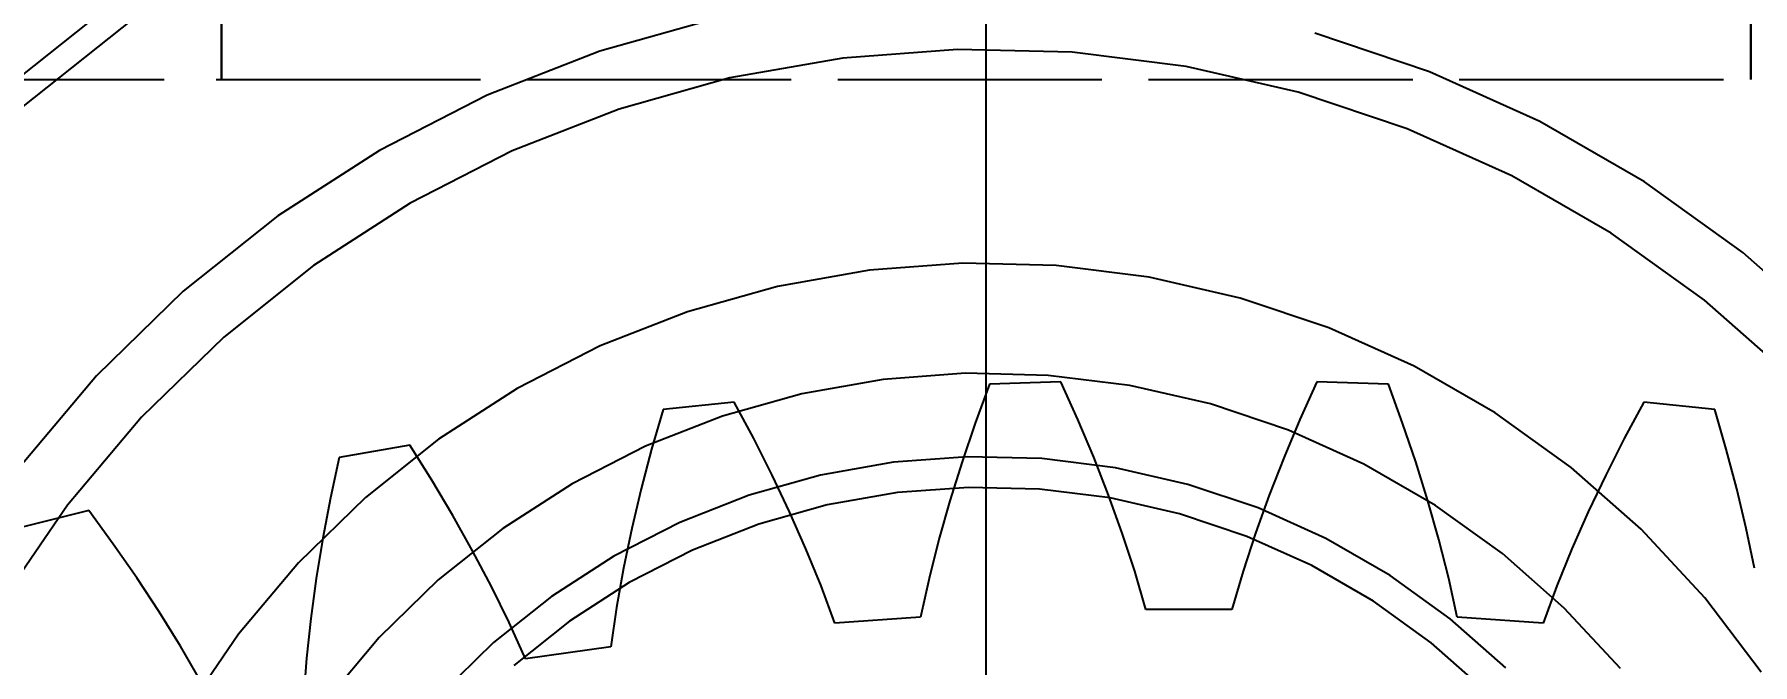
# Model space of a CAD drawing. Header units: millimetres. Extents: x -9 to 234, y -53 to 196.
# Drawn here: x 20.58 to 29.01, y 148.33 to 151.42 of the extents above; entities that cross this region are included whole.
import ezdxf

# ---------------------------------------------------------------- set-up
doc = ezdxf.new("R2010")
doc.units = ezdxf.units.MM
doc.linetypes.add('DASHED', pattern=[1.524, 1.27, -0.254])
doc.layers.add('DIMS', color=3, linetype='CONTINUOUS')
doc.layers.add('HIDDEN', color=8, linetype='DASHED')
doc.styles.add('OpenSansCondensed-Light', font='OpenSansCondensed-Light.ttf')
doc.dimstyles.new('EZDXF', dxfattribs={"dimtxt": 0.25, "dimasz": 0.175, "dimexe": 0.375, "dimexo": 0.125, "dimgap": 0.1, "dimtad": 1, "dimlfac": 100, "dimzin": 12, "dimdsep": 46, "dimtxsty": 'OpenSansCondensed-Light', "dimblk": 'ARCHTICK', "dimcen": 2.5, "dimazin": 3, "dimtfac": 0.5, "dimtmove": 2, "dimatfit": 3})

# ---------------------------------------------------------------- blocks, each defined once
blk = doc.blocks.new('_ARCHTICK')
at = {"color": 0, "linetype": 'BYBLOCK', "const_width": 0.15}
blk.add_lwpolyline([(-0.5, -0.5), (0.5, 0.5)], dxfattribs=at)

msp = doc.modelspace()

# ---------------------------------------------------------------- linework, layer by layer
at = {"layer": 'HIDDEN'}
for points in [[(21.5, 158.24), (21.5, 151.2)], [(29, 158.24), (29, 151.2)], [(21.5, 151.2), (21.5, 157.94)], [(29, 151.2), (29, 157.94)], [(21.00369, 151.60625), (20.43672, 151.15411)], [(23.926, 151.50082), (23.355, 151.34017), (22.80284, 151.12346), (22.275, 150.85285), (21.77673, 150.53103), (21.31297, 150.1612), (20.88834, 149.74703), (20.50706, 149.29264)], [(23.926, 151.50082), (23.355, 151.34017), (22.80284, 151.12346), (22.275, 150.85285), (21.77673, 150.53103), (21.31297, 150.1612), (20.88834, 149.74703), (20.50706, 149.29264)], [(21.07623, 151.50536), (20.51895, 151.06094)], [(31.2, 145.7), (31.17043, 146.29243), (31.08203, 146.87897), (30.93566, 147.45379), (30.73278, 148.01119), (30.47542, 148.54561), (30.16612, 149.05175), (29.80796, 149.52459), (29.40451, 149.95941), (28.95976, 150.3519), (28.47815, 150.69815), (27.96445, 150.99474), (27.42378, 151.2387), (26.8615, 151.42761)], [(31.2, 145.7), (31.17043, 146.29243), (31.08203, 146.87897), (30.93566, 147.45379), (30.73278, 148.01119), (30.47542, 148.54561), (30.16612, 149.05175), (29.80796, 149.52459), (29.40451, 149.95941), (28.95976, 150.3519), (28.47815, 150.69815), (27.96445, 150.99474), (27.42378, 151.2387), (26.8615, 151.42761)], [(29.19504, 149.74465), (28.77272, 150.11735), (28.31539, 150.44615), (27.82759, 150.72778), (27.31418, 150.95944), (26.78025, 151.13883), (26.23111, 151.26416), (25.67223, 151.3342), (25.10914, 151.34824), (24.54746, 151.30615), (23.99276, 151.20834), (23.45055, 151.05579), (22.92623, 150.85001), (22.425, 150.59304), (21.95185, 150.28745), (21.51148, 149.93626), (21.10826, 149.54298), (20.7462, 149.11149), (20.42891, 148.64611)], [(29.19504, 149.74465), (28.77272, 150.11735), (28.31539, 150.44615), (27.82759, 150.72778), (27.31418, 150.95944), (26.78025, 151.13883), (26.23111, 151.26416), (25.67223, 151.3342), (25.10914, 151.34824), (24.54746, 151.30615), (23.99276, 151.20834), (23.45055, 151.05579), (22.92623, 150.85001), (22.425, 150.59304), (21.95185, 150.28745), (21.51148, 149.93626), (21.10826, 149.54298), (20.7462, 149.11149), (20.42891, 148.64611)], [(19.95, 151.2), (30.55, 151.2)], [(19.95, 151.2), (30.55, 151.2)], [(21.5, 151.2), (29, 151.2)], [(21.5, 151.2), (29, 151.2)], [(29.0507, 148.29127), (28.7738, 148.65682), (28.46189, 148.99299), (28.11805, 149.29642), (27.74571, 149.56412), (27.34857, 149.79341), (26.93057, 149.98202), (26.49587, 150.12807), (26.04878, 150.23012), (25.59376, 150.28714), (25.13532, 150.29857), (24.67802, 150.2643), (24.2264, 150.18467), (23.78496, 150.06047), (23.35808, 149.89293), (22.95, 149.68372), (22.56478, 149.43491), (22.20625, 149.14899), (21.87796, 148.82879), (21.58319, 148.4775), (21.32486, 148.0986)], [(29.0507, 148.29127), (28.7738, 148.65682), (28.46189, 148.99299), (28.11805, 149.29642), (27.74571, 149.56412), (27.34857, 149.79341), (26.93057, 149.98202), (26.49587, 150.12807), (26.04878, 150.23012), (25.59376, 150.28714), (25.13532, 150.29857), (24.67802, 150.2643), (24.2264, 150.18467), (23.78496, 150.06047), (23.35808, 149.89293), (22.95, 149.68372), (22.56478, 149.43491), (22.20625, 149.14899), (21.87796, 148.82879), (21.58319, 148.4775), (21.32486, 148.0986)], [(28.36014, 148.30972), (28.08484, 148.60642), (27.78137, 148.87424), (27.45274, 149.11051), (27.10222, 149.31288), (26.73328, 149.47935), (26.34961, 149.60825), (25.95501, 149.69832), (25.5534, 149.74865), (25.14878, 149.75874), (24.74516, 149.72849), (24.34657, 149.65821), (23.95694, 149.54859), (23.58017, 149.40071), (23.22, 149.21606), (22.88, 148.99647), (22.56356, 148.74411), (22.27381, 148.4615), (22.01364, 148.15145)], [(28.36014, 148.30972), (28.08484, 148.60642), (27.78137, 148.87424), (27.45274, 149.11051), (27.10222, 149.31288), (26.73328, 149.47935), (26.34961, 149.60825), (25.95501, 149.69832), (25.5534, 149.74865), (25.14878, 149.75874), (24.74516, 149.72849), (24.34657, 149.65821), (23.95694, 149.54859), (23.58017, 149.40071), (23.22, 149.21606), (22.88, 148.99647), (22.56356, 148.74411), (22.27381, 148.4615), (22.01364, 148.15145)], [(28.36014, 148.30972), (28.08484, 148.60642), (27.78137, 148.87424), (27.45274, 149.11051), (27.10222, 149.31288), (26.73328, 149.47935), (26.34961, 149.60825), (25.95501, 149.69832), (25.5534, 149.74865), (25.14878, 149.75874), (24.74516, 149.72849), (24.34657, 149.65821), (23.95694, 149.54859), (23.58017, 149.40071), (23.22, 149.21606), (22.88, 148.99647), (22.56356, 148.74411), (22.27381, 148.4615), (22.01364, 148.15145)], [(28.36014, 148.30972), (28.08484, 148.60642), (27.78137, 148.87424), (27.45274, 149.11051), (27.10222, 149.31288), (26.73328, 149.47935), (26.34961, 149.60825), (25.95501, 149.69832), (25.5534, 149.74865), (25.14878, 149.75874), (24.74516, 149.72849), (24.34657, 149.65821), (23.95694, 149.54859), (23.58017, 149.40071), (23.22, 149.21606), (22.88, 148.99647), (22.56356, 148.74411), (22.27381, 148.4615), (22.01364, 148.15145)], [(25.26651, 149.70524), (25.19673, 149.51447)], [(25.26651, 149.70524), (25.19673, 149.51447)], [(25.61693, 149.71748), (25.26651, 149.70524)], [(25.61693, 149.71748), (25.26651, 149.70524)], [(25.69984, 149.53204), (25.61693, 149.71748)], [(25.69984, 149.53204), (25.61693, 149.71748)], [(26.87184, 149.71748), (26.78892, 149.53204)], [(26.87184, 149.71748), (26.78892, 149.53204)], [(27.22226, 149.70524), (26.87184, 149.71748)], [(27.22226, 149.70524), (26.87184, 149.71748)], [(27.29203, 149.51447), (27.22226, 149.70524)], [(27.29203, 149.51447), (27.22226, 149.70524)], [(23.66594, 149.58105), (23.60964, 149.38588)], [(23.66594, 149.58105), (23.60964, 149.38588)], [(24.01466, 149.6177), (23.66594, 149.58105)], [(24.01466, 149.6177), (23.66594, 149.58105)], [(24.1103, 149.4385), (24.01466, 149.6177)], [(24.1103, 149.4385), (24.01466, 149.6177)], [(28.47411, 149.6177), (28.37846, 149.4385)], [(28.47411, 149.6177), (28.37846, 149.4385)], [(28.82283, 149.58105), (28.47411, 149.6177)], [(28.82283, 149.58105), (28.47411, 149.6177)], [(28.87912, 149.38588), (28.82283, 149.58105)], [(28.87912, 149.38588), (28.82283, 149.58105)], [(25.19673, 149.51447), (25.13202, 149.32368)], [(25.19673, 149.51447), (25.13202, 149.32368)], [(25.77771, 149.34623), (25.69984, 149.53204)], [(25.77771, 149.34623), (25.69984, 149.53204)], [(26.78892, 149.53204), (26.71106, 149.34623)], [(26.78892, 149.53204), (26.71106, 149.34623)], [(27.35675, 149.32368), (27.29203, 149.51447)], [(27.35675, 149.32368), (27.29203, 149.51447)], [(22.42325, 149.4064), (22.07794, 149.34552)], [(22.42325, 149.4064), (22.07794, 149.34552)], [(22.53116, 149.23431), (22.42325, 149.4064)], [(22.53116, 149.23431), (22.42325, 149.4064)], [(23.60964, 149.38588), (23.5584, 149.19104)], [(23.60964, 149.38588), (23.5584, 149.19104)], [(24.20094, 149.25857), (24.1103, 149.4385)], [(24.20094, 149.25857), (24.1103, 149.4385)], [(28.37846, 149.4385), (28.28783, 149.25857)], [(28.37846, 149.4385), (28.28783, 149.25857)], [(28.93037, 149.19104), (28.87912, 149.38588)], [(28.93037, 149.19104), (28.87912, 149.38588)], [(22.07794, 149.34552), (22.03539, 149.14689)], [(22.07794, 149.34552), (22.03539, 149.14689)], [(27.79856, 148.31291), (27.52574, 148.55368), (27.23029, 148.76609), (26.91517, 148.94803), (26.58349, 149.09769), (26.23857, 149.21358), (25.88382, 149.29455), (25.52276, 149.33979), (25.159, 149.34887), (24.79615, 149.32167), (24.4378, 149.25849), (24.08752, 149.15993), (23.7488, 149.027), (23.425, 148.86099), (23.11934, 148.66357), (22.83485, 148.4367), (22.57436, 148.18263)], [(27.79856, 148.31291), (27.52574, 148.55368), (27.23029, 148.76609), (26.91517, 148.94803), (26.58349, 149.09769), (26.23857, 149.21358), (25.88382, 149.29455), (25.52276, 149.33979), (25.159, 149.34887), (24.79615, 149.32167), (24.4378, 149.25849), (24.08752, 149.15993), (23.7488, 149.027), (23.425, 148.86099), (23.11934, 148.66357), (22.83485, 148.4367), (22.57436, 148.18263)], [(25.13202, 149.32368), (25.07258, 149.13292)], [(25.13202, 149.32368), (25.07258, 149.13292)], [(25.85031, 149.16008), (25.77771, 149.34623)], [(25.85031, 149.16008), (25.77771, 149.34623)], [(26.71106, 149.34623), (26.63846, 149.16008)], [(26.71106, 149.34623), (26.63846, 149.16008)], [(27.41619, 149.13292), (27.35675, 149.32368)], [(27.41619, 149.13292), (27.35675, 149.32368)], [(22.63413, 149.06114), (22.53116, 149.23431)], [(22.63413, 149.06114), (22.53116, 149.23431)], [(24.28635, 149.07794), (24.20094, 149.25857)], [(24.28635, 149.07794), (24.20094, 149.25857)], [(28.28783, 149.25857), (28.20242, 149.07794)], [(28.28783, 149.25857), (28.20242, 149.07794)], [(22.03539, 149.14689), (21.99786, 148.94895)], [(22.03539, 149.14689), (21.99786, 148.94895)], [(27.69383, 148.20553), (27.43221, 148.43641), (27.14891, 148.64009), (26.84674, 148.81455), (26.52869, 148.95806), (26.19794, 149.06918), (25.85777, 149.14683), (25.51156, 149.19021), (25.16274, 149.19891), (24.8148, 149.17284), (24.47118, 149.11225), (24.1353, 149.01775), (23.8105, 148.89027), (23.5, 148.73109), (23.2069, 148.54178), (22.9341, 148.32423)], [(27.69383, 148.20553), (27.43221, 148.43641), (27.14891, 148.64009), (26.84674, 148.81455), (26.52869, 148.95806), (26.19794, 149.06918), (25.85777, 149.14683), (25.51156, 149.19021), (25.16274, 149.19891), (24.8148, 149.17284), (24.47118, 149.11225), (24.1353, 149.01775), (23.8105, 148.89027), (23.5, 148.73109), (23.2069, 148.54178), (22.9341, 148.32423)], [(27.69383, 148.20553), (27.43221, 148.43641), (27.14891, 148.64009), (26.84674, 148.81455), (26.52869, 148.95806), (26.19794, 149.06918), (25.85777, 149.14683), (25.51156, 149.19021), (25.16274, 149.19891), (24.8148, 149.17284), (24.47118, 149.11225), (24.1353, 149.01775), (23.8105, 148.89027), (23.5, 148.73109), (23.2069, 148.54178), (22.9341, 148.32423)], [(27.69383, 148.20553), (27.43221, 148.43641), (27.14891, 148.64009), (26.84674, 148.81455), (26.52869, 148.95806), (26.19794, 149.06918), (25.85777, 149.14683), (25.51156, 149.19021), (25.16274, 149.19891), (24.8148, 149.17284), (24.47118, 149.11225), (24.1353, 149.01775), (23.8105, 148.89027), (23.5, 148.73109), (23.2069, 148.54178), (22.9341, 148.32423)], [(23.5584, 149.19104), (23.51241, 148.9966)], [(23.5584, 149.19104), (23.51241, 148.9966)], [(25.07258, 149.13292), (25.01867, 148.94225)], [(25.07258, 149.13292), (25.01867, 148.94225)], [(25.91739, 148.97364), (25.85031, 149.16008)], [(25.91739, 148.97364), (25.85031, 149.16008)], [(26.63846, 149.16008), (26.57138, 148.97364)], [(26.63846, 149.16008), (26.57138, 148.97364)], [(27.4701, 148.94225), (27.41619, 149.13292)], [(27.4701, 148.94225), (27.41619, 149.13292)], [(28.97636, 148.9966), (28.93037, 149.19104)], [(28.97636, 148.9966), (28.93037, 149.19104)], [(20.85045, 149.08461), (20.51023, 148.99978)], [(20.85045, 149.08461), (20.51023, 148.99978)], [(20.97011, 148.92046), (20.85045, 149.08461)], [(20.97011, 148.92046), (20.85045, 149.08461)], [(22.73193, 148.88691), (22.63413, 149.06114)], [(22.73193, 148.88691), (22.63413, 149.06114)], [(24.36627, 148.89663), (24.28635, 149.07794)], [(24.36627, 148.89663), (24.28635, 149.07794)], [(28.20242, 149.07794), (28.1225, 148.89663)], [(28.20242, 149.07794), (28.1225, 148.89663)], [(23.51241, 148.9966), (23.47193, 148.80263)], [(23.51241, 148.9966), (23.47193, 148.80263)], [(25.9786, 148.78694), (25.91739, 148.97364)], [(25.9786, 148.78694), (25.91739, 148.97364)], [(26.57138, 148.97364), (26.51016, 148.78694)], [(26.57138, 148.97364), (26.51016, 148.78694)], [(29.01684, 148.80263), (28.97636, 148.9966)], [(29.01684, 148.80263), (28.97636, 148.9966)], [(21.0849, 148.75489), (20.97011, 148.92046)], [(21.0849, 148.75489), (20.97011, 148.92046)], [(21.99786, 148.94895), (21.96555, 148.75177)], [(21.99786, 148.94895), (21.96555, 148.75177)], [(22.8243, 148.71161), (22.73193, 148.88691)], [(22.8243, 148.71161), (22.73193, 148.88691)], [(24.44036, 148.71466), (24.36627, 148.89663)], [(24.44036, 148.71466), (24.36627, 148.89663)], [(25.01867, 148.94225), (24.97063, 148.75174)], [(25.01867, 148.94225), (24.97063, 148.75174)], [(27.51814, 148.75174), (27.4701, 148.94225)], [(27.51814, 148.75174), (27.4701, 148.94225)], [(28.1225, 148.89663), (28.04841, 148.71466)], [(28.1225, 148.89663), (28.04841, 148.71466)], [(23.47193, 148.80263), (23.43729, 148.60923)], [(23.47193, 148.80263), (23.43729, 148.60923)], [(21.19462, 148.58791), (21.0849, 148.75489)], [(21.19462, 148.58791), (21.0849, 148.75489)], [(21.96555, 148.75177), (21.9387, 148.55546)], [(21.96555, 148.75177), (21.9387, 148.55546)], [(22.91091, 148.53525), (22.8243, 148.71161)], [(22.91091, 148.53525), (22.8243, 148.71161)], [(24.50817, 148.53203), (24.44036, 148.71466)], [(24.50817, 148.53203), (24.44036, 148.71466)], [(24.97063, 148.75174), (24.92889, 148.56145)], [(24.97063, 148.75174), (24.92889, 148.56145)], [(26.03351, 148.60002), (25.9786, 148.78694)], [(26.03351, 148.60002), (25.9786, 148.78694)], [(26.51016, 148.78694), (26.45526, 148.60002)], [(26.51016, 148.78694), (26.45526, 148.60002)], [(27.55988, 148.56145), (27.51814, 148.75174)], [(27.55988, 148.56145), (27.51814, 148.75174)], [(28.04841, 148.71466), (27.98059, 148.53203)], [(28.04841, 148.71466), (27.98059, 148.53203)], [(21.299, 148.41949), (21.19462, 148.58791)], [(21.299, 148.41949), (21.19462, 148.58791)], [(21.9387, 148.55546), (21.91764, 148.36011)], [(21.9387, 148.55546), (21.91764, 148.36011)], [(23.43729, 148.60923), (23.40893, 148.41649)], [(23.43729, 148.60923), (23.40893, 148.41649)], [(24.92889, 148.56145), (24.50817, 148.53203)], [(24.92889, 148.56145), (24.50817, 148.53203)], [(26.45526, 148.60002), (26.03351, 148.60002)], [(26.45526, 148.60002), (26.03351, 148.60002)], [(27.98059, 148.53203), (27.55988, 148.56145)], [(27.98059, 148.53203), (27.55988, 148.56145)], [(22.99129, 148.3578), (22.91091, 148.53525)], [(22.99129, 148.3578), (22.91091, 148.53525)], [(21.39769, 148.2496), (21.299, 148.41949)], [(21.39769, 148.2496), (21.299, 148.41949)], [(23.40893, 148.41649), (22.99129, 148.3578)], [(23.40893, 148.41649), (22.99129, 148.3578)], [(21.91764, 148.36011), (21.90279, 148.16587)], [(21.91764, 148.36011), (21.90279, 148.16587)]]:
    msp.add_lwpolyline(points, dxfattribs=at)

# ---------------------------------------------------------------- dimensions: what is measured, and where the dimension line sits
at = {"layer": 'DIMS'}
msp.add_linear_dim(base=(25.25, 174.7), p1=(25.25, 145.7), p2=(39.25, 145.7), dimstyle='EZDXF', override={"dimtxt": 1.6, "dimasz": 1, "dimexe": 0.6, "dimexo": 0.5, "dimdec": 2}, dxfattribs=at).render()

doc.saveas('drawing.dxf')
